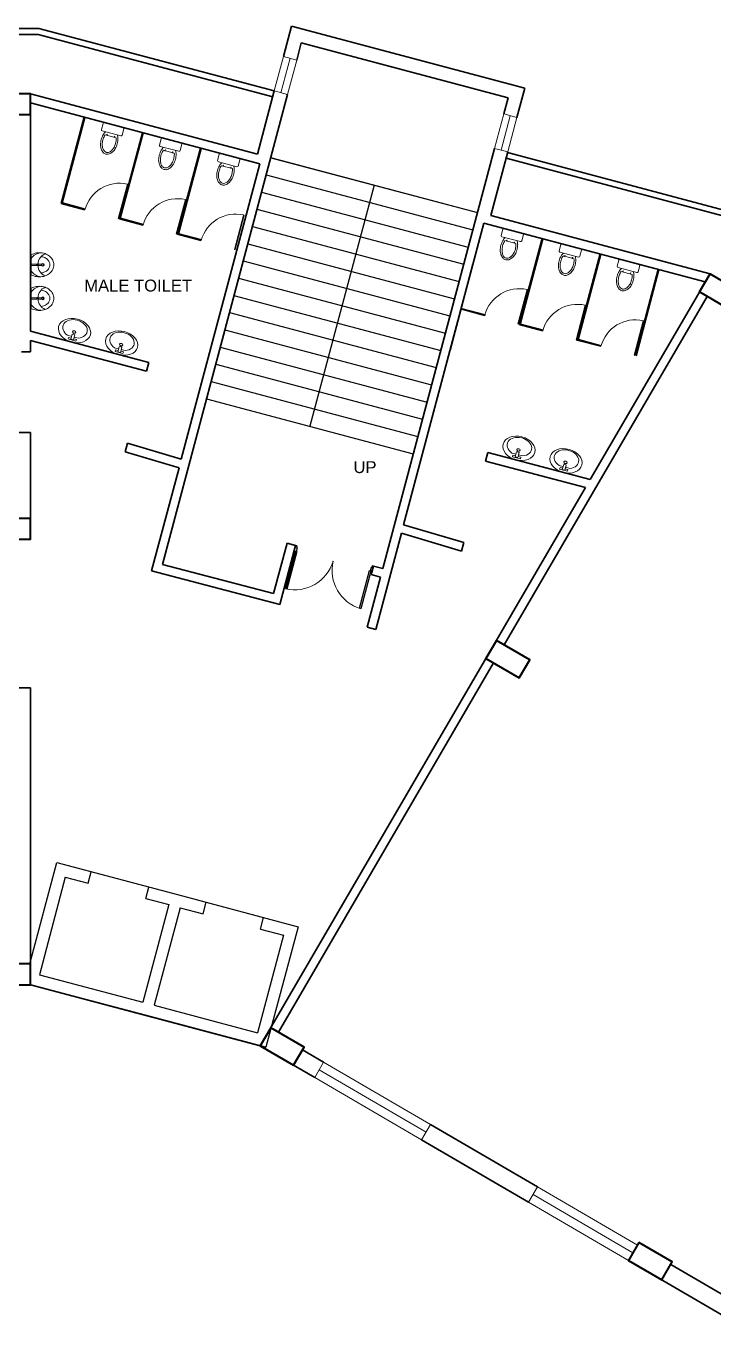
# Model space of a CAD drawing. Header units: millimetres. Extents: x 3079 to 579737, y 1565 to 1161826.
# Drawn here: x 113021 to 124595, y 8807 to 30824 of the extents above; entities that cross this region are included whole.
import ezdxf

# ---------------------------------------------------------------- set-up
doc = ezdxf.new("R2010")
doc.units = ezdxf.units.MM
for name, color, linetype, lineweight in [('1', 7, 'Continuous', 35), ('A_COL', 250, 'Continuous', 40), ('A_ELE1', 250, 'Continuous', 20), ('A_WIN-DOR', 250, 'Continuous', 30), ('DOOR', 250, 'Continuous', 15), ('IG-Area', 250, 'Continuous', 30), ('partition', 253, 'Continuous', 5), ('SILL', 251, 'Continuous', 18), ('WINDOW', 252, 'Continuous', 15)]:
    doc.layers.add(name, color=color, linetype=linetype, lineweight=lineweight)
doc.layers.add('FURNITURE', color=253, linetype='Continuous', lineweight=5, transparency=0.05)
doc.styles.get("Standard").update_dxf_attribs({"font": 'arial.ttf'})

msp = doc.modelspace()

# ---------------------------------------------------------------- linework, layer by layer
for p, q in [((117136, 28610), (120616, 27684)), ((117137, 28609), (120616, 27684)), ((117059, 28320), (120539, 27394)), ((116982, 28030), (120462, 27104)), ((118876, 28147), (117796, 24088)), ((116905, 27740), (120385, 26814)), ((116828, 27450), (120308, 26524)), ((116751, 27160), (120231, 26234)), ((116673, 26870), (120154, 25944)), ((116596, 26580), (120077, 25654)), ((116519, 26290), (120000, 25365)), ((116442, 26000), (119922, 25075)), ((116365, 25710), (119845, 24785)), ((116288, 25421), (119768, 24495)), ((116211, 25131), (119691, 24205)), ((116134, 24841), (119614, 23915)), ((116056, 24551), (119536, 23625)), ((113085, 15035), (113538, 16740)), ((113538, 16740), (115568, 16201)), ((114067, 16393), (114118, 16586)), ((113680, 16496), (113243, 14853)), ((113680, 16496), (114067, 16393)), ((115033, 16136), (115084, 16329)), ((115033, 16136), (115420, 16033)), ((115568, 16201), (117597, 15661)), ((115420, 16033), (114983, 14390)), ((115613, 15982), (115176, 14339)), ((115613, 15982), (115999, 15879)), ((115999, 15879), (116051, 16072)), ((116966, 15622), (117017, 15815)), ((117597, 15661), (117057, 13631)), ((117352, 15519), (116915, 13876)), ((116966, 15622), (117352, 15519)), ((113243, 14853), (114983, 14390)), ((115028, 14171), (113095, 14685)), ((115176, 14339), (116915, 13876)), ((117057, 13631), (115028, 14171)), ((115028, 14171), (117057, 13631))]:
    msp.add_line(p, q)
at = {"layer": '1'}
for p, q in [((117352, 30311), (117488, 30824)), ((117488, 30824), (121412, 29780)), ((110845, 30785), (113236, 30785)), ((110945, 30685), (113223, 30685)), ((117172, 29635), (113223, 30685)), ((117198, 29732), (113236, 30785)), ((117574, 30252), (117651, 30542)), ((117651, 30542), (121131, 29617)), ((116915, 28668), (117198, 29732)), ((121281, 29286), (121412, 29780)), ((110220, 29685), (113095, 29685)), ((113095, 29685), (113095, 25688)), ((116915, 28668), (113095, 29685)), ((116954, 28503), (113095, 29530)), ((115315, 21759), (117420, 29672)), ((121058, 29345), (121131, 29617)), ((113999, 29289), (113613, 27839)), ((114010, 29286), (113628, 27848)), ((114977, 29029), (114591, 27579)), ((114988, 29026), (114606, 27588)), ((115955, 28769), (115569, 27319)), ((115966, 28766), (115584, 27328)), ((119023, 21692), (120904, 28766)), ((120841, 27633), (121126, 28707)), ((116954, 28503), (115632, 23535)), ((114011, 27733), (113613, 27839)), ((114014, 27745), (113628, 27848)), ((114989, 27473), (114591, 27579)), ((114992, 27485), (114606, 27588)), ((124531, 26652), (120841, 27633)), ((115967, 27213), (115569, 27319)), ((115970, 27225), (115584, 27328)), ((119374, 22430), (120725, 27508)), ((124452, 26518), (120725, 27508)), ((121705, 27248), (121319, 25799)), ((121716, 27245), (121334, 25807)), ((113095, 26955), (113095, 26955)), ((113095, 26955), (113095, 26955)), ((122683, 26988), (122297, 25539)), ((122694, 26985), (122312, 25547)), ((113095, 26805), (113095, 26805)), ((113095, 26805), (113095, 26805)), ((120540, 26816), (120155, 25366)), ((124531, 26652), (122514, 23191)), ((123661, 26728), (123275, 25279)), ((123672, 26725), (123287, 25275)), ((129037, 24034), (124531, 26652)), ((124484, 26274), (121065, 20405)), ((120739, 25953), (120353, 26056)), ((120742, 25965), (120356, 26067)), ((120742, 25965), (120739, 25953)), ((121717, 25693), (121319, 25799)), ((121720, 25704), (121334, 25807)), ((115087, 25158), (113095, 25688)), ((122287, 25541), (122276, 25544)), ((122698, 25444), (122312, 25547)), ((113095, 25338), (112945, 25338)), ((113095, 25338), (113095, 25532)), ((115048, 25012), (113095, 25532)), ((122695, 25433), (122297, 25539)), ((115048, 25012), (115087, 25158)), ((123120, 24230), (123118, 24231)), ((113095, 23983), (110945, 23983)), ((113095, 22485), (113095, 23983)), ((113095, 22485), (113095, 23983)), ((113095, 22535), (113095, 23983)), ((113095, 23833), (113095, 23833)), ((114687, 23658), (114726, 23803)), ((114726, 23803), (115632, 23535)), ((114687, 23658), (115594, 23390)), ((120752, 23501), (120791, 23646)), ((122514, 23191), (120791, 23646)), ((115594, 23390), (115131, 21652)), ((122435, 23054), (120752, 23501)), ((122435, 23054), (116961, 13657)), ((113095, 22338), (113095, 22338)), ((118904, 20664), (119336, 22285)), ((119336, 22285), (120350, 21985)), ((119374, 22430), (120389, 22130)), ((117412, 22121), (117186, 21269)), ((117557, 22082), (117292, 21086)), ((117412, 22121), (117557, 22082)), ((120350, 21985), (120389, 22130)), ((115131, 21652), (117292, 21086)), ((115315, 21759), (117186, 21269)), ((118867, 21734), (118828, 21589)), ((118828, 21589), (118984, 21547)), ((118845, 21739), (119023, 21692)), ((118759, 20702), (118984, 21547)), ((118759, 20702), (118904, 20664)), ((120889, 20103), (117266, 13884)), ((100520, 19685), (113095, 19685)), ((113095, 14915), (113095, 19685)), ((113095, 14685), (112445, 14685)), ((113095, 14685), (116961, 13657)), ((117112, 13916), (117112, 13916)), ((116961, 13657), (117877, 13123)), ((117673, 13589), (118028, 13382)), ((119828, 12332), (121628, 11282)), ((119677, 12073), (121477, 11023)), ((123157, 10043), (125277, 8807)), ((123869, 9975), (125428, 9066))]:
    msp.add_line(p, q, dxfattribs=at)
for points in [[(127405, 24982), (127958, 25933), (124956, 27677), (121124, 28696)], [(127319, 25032), (127821, 25897), (124917, 27584), (121098, 28600)]]:
    msp.add_lwpolyline(points, dxfattribs=at)
at = {"layer": 'A_COL'}
for points in [[(112445, 29685), (112445, 29335), (113095, 29335), (113095, 29685)], [(124354, 26350), (124531, 26652), (125092, 26324), (124916, 26022)], [(112445, 22535), (112445, 22185), (113095, 22185), (113095, 22535)], [(120936, 20480), (120759, 20178), (121321, 19851), (121497, 20153)], [(112445, 15035), (112445, 14685), (113095, 14685), (113095, 15035)], [(117137, 13959), (116961, 13657), (117522, 13330), (117698, 13632)], [(123333, 10346), (123157, 10043), (123718, 9716), (123894, 10018)]]:
    msp.add_lwpolyline(points, close=True, dxfattribs=at)
at = {"layer": 'A_ELE1', "transparency": 33554687}
for centre, start, end in [((117539, 22009), 256.8465, 343.3623), ((118846, 21661), 166.8467, 253.3625)]:
    msp.add_arc(centre, 676, start, end, dxfattribs=at)
at = {"layer": 'A_WIN-DOR', "transparency": 33554687}
for p, q in [((117530, 21981), (117557, 22082)), ((117580, 22043), (117563, 21981)), ((117579, 22076), (117571, 22045)), ((117571, 22045), (117580, 22043)), ((117554, 21984), (117386, 21350)), ((117579, 21977), (117411, 21344)), ((117552, 21975), (117530, 21981)), ((117552, 21975), (117546, 21953)), ((118187, 21815), (118185, 21806)), ((118185, 21806), (118185, 21807)), ((118187, 21815), (118187, 21815)), ((118796, 21653), (118627, 21021)), ((118820, 21647), (118652, 21014)), ((118828, 21711), (118811, 21649)), ((118818, 21638), (118812, 21616)), ((118818, 21638), (118840, 21632)), ((118837, 21709), (118828, 21711)), ((118845, 21739), (118837, 21709)), ((118840, 21632), (118867, 21734))]:
    msp.add_line(p, q, dxfattribs=at)
at = {"layer": 'A_WIN-DOR'}
for p, q in [((117579, 22076), (117557, 22082)), ((118845, 21739), (118867, 21734))]:
    msp.add_line(p, q, dxfattribs=at)
at = {"layer": 'A_WIN-DOR', "transparency": 33554687}
for points in [[(117554, 21984), (117579, 21977)], [(118187, 21815), (118187, 21815)], [(118820, 21647), (118796, 21653)]]:
    msp.add_lwpolyline(points, dxfattribs=at)
at = {"layer": 'DOOR'}
for p, q in [((114570, 27585), (114724, 28165)), ((114581, 27582), (114736, 28162)), ((114736, 28162), (114724, 28165)), ((115548, 27325), (115702, 27905)), ((115559, 27322), (115714, 27902)), ((115714, 27902), (115702, 27905)), ((114581, 27582), (114570, 27585)), ((116526, 27065), (116680, 27644)), ((116537, 27062), (116692, 27641)), ((116692, 27641), (116680, 27644)), ((115559, 27322), (115548, 27325)), ((116537, 27062), (116526, 27065)), ((121299, 25809), (121453, 26389)), ((121310, 25806), (121465, 26385)), ((121465, 26385), (121453, 26389)), ((122276, 25544), (122430, 26124)), ((122287, 25541), (122442, 26121)), ((122442, 26121), (122430, 26124)), ((121310, 25806), (121299, 25809)), ((123254, 25284), (123408, 25864)), ((123265, 25281), (123420, 25861)), ((123420, 25861), (123408, 25864)), ((122287, 25541), (122276, 25544)), ((123265, 25281), (123254, 25284))]:
    msp.add_line(p, q, dxfattribs=at)
at = {"layer": 'FURNITURE'}
for p, q in [((114315, 29186), (114287, 29082)), ((114650, 29116), (114337, 29199)), ((114635, 28989), (114663, 29094)), ((114300, 29060), (114613, 28977)), ((114351, 28994), (114536, 28945)), ((114381, 29003), (114376, 28987)), ((114376, 28987), (114383, 28985)), ((114387, 29001), (114381, 29003)), ((114383, 28985), (114387, 29001)), ((114503, 28953), (114508, 28969)), ((114510, 28952), (114503, 28953)), ((114508, 28969), (114514, 28967)), ((114514, 28967), (114510, 28952)), ((115293, 28926), (115265, 28822)), ((115628, 28856), (115315, 28939)), ((115278, 28800), (115591, 28716)), ((115329, 28734), (115514, 28685)), ((115359, 28743), (115354, 28727)), ((115354, 28727), (115361, 28725)), ((115365, 28741), (115359, 28743)), ((115361, 28725), (115365, 28741)), ((115481, 28693), (115486, 28709)), ((115488, 28692), (115481, 28693)), ((115486, 28709), (115492, 28707)), ((115492, 28707), (115488, 28692)), ((115613, 28729), (115641, 28834)), ((116271, 28666), (116243, 28562)), ((116606, 28595), (116293, 28679)), ((116256, 28540), (116569, 28456)), ((116307, 28474), (116492, 28425)), ((116337, 28483), (116332, 28467)), ((116332, 28467), (116339, 28465)), ((116343, 28481), (116337, 28483)), ((116339, 28465), (116343, 28481)), ((116459, 28433), (116464, 28449)), ((116466, 28431), (116459, 28433)), ((116464, 28449), (116470, 28447)), ((116470, 28447), (116466, 28431)), ((116591, 28469), (116619, 28573)), ((121043, 27406), (121015, 27301)), ((121378, 27335), (121065, 27419)), ((121363, 27209), (121391, 27313)), ((121028, 27279), (121341, 27196)), ((121079, 27214), (121264, 27164)), ((121109, 27222), (121104, 27207)), ((121104, 27207), (121111, 27205)), ((121115, 27221), (121109, 27222)), ((121111, 27205), (121115, 27221)), ((121231, 27173), (121235, 27189)), ((121238, 27171), (121231, 27173)), ((121235, 27189), (121242, 27187)), ((121242, 27187), (121238, 27171)), ((122021, 27146), (121993, 27041)), ((122356, 27075), (122043, 27158)), ((113105, 26630), (113105, 26980)), ((122006, 27019), (122319, 26936)), ((122057, 26954), (122242, 26904)), ((122087, 26962), (122082, 26947)), ((122082, 26947), (122089, 26945)), ((122093, 26961), (122087, 26962)), ((122089, 26945), (122093, 26961)), ((122209, 26913), (122213, 26929)), ((122216, 26911), (122209, 26913)), ((122213, 26929), (122220, 26927)), ((122220, 26927), (122216, 26911)), ((122341, 26949), (122369, 27053)), ((122999, 26886), (122971, 26781)), ((123334, 26815), (123021, 26898)), ((113094, 26800), (113094, 26810)), ((113094, 26810), (113105, 26810)), ((113094, 26800), (113105, 26800)), ((113105, 26817), (113202, 26817)), ((113105, 26817), (113202, 26817)), ((113105, 26794), (113202, 26794)), ((113105, 26794), (113202, 26794)), ((113202, 26810), (113202, 26810)), ((113202, 26801), (113202, 26801)), ((113221, 26817), (113281, 26817)), ((113221, 26794), (113281, 26794)), ((122984, 26759), (123297, 26676)), ((123035, 26693), (123220, 26644)), ((123065, 26702), (123060, 26687)), ((123060, 26687), (123067, 26685)), ((123071, 26700), (123065, 26702)), ((123067, 26685), (123071, 26700)), ((123187, 26653), (123191, 26668)), ((123194, 26651), (123187, 26653)), ((123191, 26668), (123198, 26667)), ((123198, 26667), (123194, 26651)), ((123319, 26689), (123347, 26793)), ((113094, 26235), (113094, 26245)), ((113094, 26245), (113105, 26245)), ((113094, 26235), (113105, 26235)), ((113105, 26065), (113105, 26415)), ((113105, 26252), (113202, 26252)), ((113105, 26252), (113202, 26252)), ((113105, 26229), (113202, 26229)), ((113105, 26229), (113202, 26229)), ((113202, 26245), (113202, 26245)), ((113202, 26236), (113202, 26236)), ((113221, 26252), (113281, 26252)), ((113221, 26229), (113281, 26229)), ((113717, 25619), (113787, 25600)), ((113728, 25557), (113735, 25584)), ((113859, 25522), (113728, 25557)), ((113735, 25584), (113779, 25572)), ((113774, 25552), (113796, 25636)), ((113774, 25552), (113816, 25541)), ((113816, 25541), (113839, 25625)), ((113822, 25561), (113866, 25549)), ((113829, 25589), (113898, 25571)), ((113866, 25549), (113859, 25522)), ((114509, 25408), (114578, 25390)), ((114519, 25346), (114526, 25373)), ((114650, 25311), (114519, 25346)), ((114526, 25373), (114571, 25362)), ((114565, 25342), (114588, 25426)), ((114565, 25342), (114608, 25330)), ((114608, 25330), (114630, 25414)), ((114613, 25350), (114657, 25338)), ((114621, 25378), (114690, 25360)), ((114657, 25338), (114650, 25311)), ((121198, 23637), (121267, 23618)), ((121208, 23575), (121215, 23602)), ((121339, 23540), (121208, 23575)), ((121215, 23602), (121259, 23590)), ((121254, 23570), (121276, 23654)), ((121254, 23570), (121297, 23559)), ((121297, 23559), (121319, 23643)), ((121302, 23579), (121346, 23567)), ((121309, 23607), (121378, 23589)), ((121346, 23567), (121339, 23540)), ((121989, 23426), (122058, 23408)), ((121999, 23364), (122007, 23391)), ((122130, 23330), (121999, 23364)), ((122007, 23391), (122051, 23380)), ((122045, 23360), (122068, 23444)), ((122045, 23360), (122088, 23348)), ((122088, 23348), (122111, 23433)), ((122093, 23368), (122138, 23357)), ((122101, 23397), (122170, 23378)), ((122138, 23357), (122130, 23330))]:
    msp.add_line(p, q, dxfattribs=at)
for centre, radius in [((113211, 26806), 14.9), ((113301, 26805), 23.7), ((113211, 26241), 14.9), ((113301, 26241), 23.7)]:
    msp.add_circle(centre, radius, dxfattribs=at)
for centre, radius, start, end in [((114304, 29077), 18, 165.1045, 255.1045), ((114332, 29182), 18, 75.1045, 165.1045), ((114645, 29098), 18, 345.1045, 75.1045), ((114603, 28829), 330, 165.1045, 180.1776), ((114603, 28829), 330, 150.0314, 165.1045), ((114603, 28829), 301, 165.1045, 180.1776), ((114603, 28829), 301, 150.0314, 165.1045), ((114519, 28878), 233, 134.2011, 150.0314), ((114519, 28878), 204, 145.2805, 150.0314), ((114236, 28927), 301, 330.0314, 345.1045), ((114236, 28927), 330, 330.0314, 345.1045), ((114236, 28927), 301, 345.1045, 0.1776), ((114333, 28927), 204, 0.1776, 4.9285), ((114236, 28927), 330, 345.1045, 0.1776), ((114333, 28927), 233, 0.1776, 16.0079), ((114618, 28994), 18, 255.1045, 345.1045), ((115310, 28921), 18, 75.1045, 165.1045), ((115623, 28838), 18, 345.1045, 75.1045), ((114506, 28829), 233, 180.1776, 198.136), ((114439, 28807), 162, 198.136, 222.6047), ((114506, 28829), 204, 180.1776, 198.136), ((114439, 28807), 134, 198.136, 222.6047), ((114388, 28760), 93.1, 222.6047, 255.1045), ((114388, 28760), 64.3, 222.6047, 255.1045), ((114388, 28760), 93.1, 255.1045, 287.6043), ((114388, 28760), 64.3, 255.1045, 287.6043), ((114367, 28826), 134, 287.6043, 312.073), ((114367, 28826), 162, 287.6043, 312.073), ((114320, 28879), 204, 312.073, 330.0314), ((114320, 28879), 233, 312.073, 330.0314), ((115581, 28569), 330, 165.1045, 180.1776), ((115581, 28569), 330, 150.0314, 165.1045), ((115282, 28817), 18, 165.1045, 255.1045), ((115581, 28569), 301, 165.1045, 180.1776), ((115581, 28569), 301, 150.0314, 165.1045), ((115497, 28618), 233, 134.2011, 150.0314), ((115497, 28618), 204, 145.2805, 150.0314), ((115214, 28667), 301, 345.1045, 0.1776), ((115311, 28667), 204, 0.1776, 4.9285), ((115214, 28667), 330, 345.1045, 0.1776), ((115311, 28667), 233, 0.1776, 16.0079), ((115596, 28734), 18, 255.1045, 345.1045), ((116288, 28661), 18, 75.1045, 165.1045), ((115484, 28569), 233, 180.1776, 198.136), ((115417, 28547), 162, 198.136, 222.6047), ((115484, 28569), 204, 180.1776, 198.136), ((115417, 28547), 134, 198.136, 222.6047), ((115366, 28500), 93.1, 222.6047, 255.1045), ((115366, 28500), 64.3, 222.6047, 255.1045), ((115366, 28500), 93.1, 255.1045, 287.6043), ((115366, 28500), 64.3, 255.1045, 287.6043), ((115345, 28566), 134, 287.6043, 312.073), ((115345, 28566), 162, 287.6043, 312.073), ((115298, 28619), 204, 312.073, 330.0314), ((115298, 28619), 233, 312.073, 330.0314), ((115214, 28667), 301, 330.0314, 345.1045), ((115214, 28667), 330, 330.0314, 345.1045), ((116559, 28309), 330, 150.0314, 165.1045), ((116260, 28557), 18, 165.1045, 255.1045), ((116559, 28309), 301, 150.0314, 165.1045), ((116475, 28358), 233, 134.2011, 150.0314), ((116475, 28358), 204, 145.2805, 150.0314), ((116192, 28407), 301, 345.1045, 0.1776), ((116289, 28407), 204, 0.1776, 4.9285), ((116192, 28407), 330, 345.1045, 0.1776), ((116289, 28407), 233, 0.1776, 16.0079), ((116574, 28474), 18, 255.1045, 345.1045), ((116601, 28578), 18, 345.1045, 75.1045), ((116559, 28309), 330, 165.1045, 180.1776), ((116462, 28309), 233, 180.1776, 198.136), ((116395, 28287), 162, 198.136, 222.6047), ((116559, 28309), 301, 165.1045, 180.1776), ((116462, 28309), 204, 180.1776, 198.136), ((116395, 28287), 134, 198.136, 222.6047), ((116344, 28240), 64.3, 222.6047, 255.1045), ((116323, 28306), 134, 287.6043, 312.073), ((116323, 28306), 162, 287.6043, 312.073), ((116276, 28358), 204, 312.073, 330.0314), ((116276, 28358), 233, 312.073, 330.0314), ((116192, 28407), 301, 330.0314, 345.1045), ((116192, 28407), 330, 330.0314, 345.1045), ((116344, 28240), 93.1, 222.6047, 255.1045), ((116344, 28240), 93.1, 255.1045, 287.6043), ((116344, 28240), 64.3, 255.1045, 287.6043), ((121032, 27297), 18, 165.1045, 255.1045), ((121060, 27401), 18, 75.1045, 165.1045), ((121373, 27318), 18, 345.1045, 75.1045), ((121331, 27049), 330, 165.1045, 180.1776), ((121331, 27049), 330, 150.0314, 165.1045), ((121331, 27049), 301, 165.1045, 180.1776), ((121331, 27049), 301, 150.0314, 165.1045), ((121247, 27097), 233, 134.2011, 150.0314), ((121247, 27097), 204, 145.2805, 150.0314), ((120964, 27147), 301, 345.1045, 0.1776), ((121060, 27147), 204, 0.1776, 4.9285), ((120964, 27147), 330, 345.1045, 0.1776), ((121060, 27147), 233, 0.1776, 16.0079), ((121346, 27214), 18, 255.1045, 345.1045), ((122038, 27141), 18, 75.1045, 165.1045), ((113291, 26780), 229, 94.8869, 144.6725), ((113267, 26489), 517, 103.0139, 108.2562), ((113245, 26724), 285, 90.0477, 109.3112), ((113420, 26810), 199, 113.4034, 177.8323), ((113245, 26724), 285, 70.7841, 90.0477), ((113245, 26724), 220, 70.7841, 83.0337), ((113259, 26764), 178, 49.8926, 70.7841), ((113259, 26764), 243, 49.8926, 70.7841), ((113280, 26789), 145, 26.1958, 49.8926), ((113280, 26789), 210, 26.1958, 49.8926), ((113313, 26805), 173, 0.0477, 26.1958), ((121234, 27049), 233, 180.1776, 198.136), ((121167, 27027), 162, 198.136, 222.6047), ((121234, 27049), 204, 180.1776, 198.136), ((121167, 27027), 134, 198.136, 222.6047), ((121116, 26980), 93.1, 222.6047, 255.1045), ((121116, 26980), 64.3, 222.6047, 255.1045), ((121116, 26980), 93.1, 255.1045, 287.6043), ((121116, 26980), 64.3, 255.1045, 287.6043), ((121095, 27046), 134, 287.6043, 312.073), ((121095, 27046), 162, 287.6043, 312.073), ((121048, 27098), 204, 312.073, 330.0314), ((121048, 27098), 233, 312.073, 330.0314), ((120964, 27147), 301, 330.0314, 345.1045), ((120964, 27147), 330, 330.0314, 345.1045), ((122309, 26789), 330, 165.1045, 180.1776), ((122309, 26789), 330, 150.0314, 165.1045), ((122010, 27037), 18, 165.1045, 255.1045), ((122309, 26789), 301, 165.1045, 180.1776), ((122309, 26789), 301, 150.0314, 165.1045), ((122225, 26837), 233, 134.2011, 150.0314), ((122225, 26837), 204, 145.2805, 150.0314), ((121942, 26886), 301, 345.1045, 0.1776), ((122038, 26887), 204, 0.1776, 4.9285), ((121942, 26886), 330, 345.1045, 0.1776), ((122038, 26887), 233, 0.1776, 16.0079), ((122324, 26953), 18, 255.1045, 345.1045), ((122351, 27058), 18, 345.1045, 75.1045), ((123016, 26881), 18, 75.1045, 165.1045), ((113292, 26832), 229, 215.5197, 263.8921), ((113211, 26806), 10, 90.0477, 270.0477), ((113211, 26805), 10, 90.0477, 270.0477), ((113211, 26806), 10, 270.0477, 90.0477), ((113211, 26805), 10, 270.0477, 90.0477), ((113420, 26801), 199, 182.263, 246.692), ((113245, 26887), 220, 277.0617, 289.3112), ((113301, 26805), 14.1, 90.0477, 270.0477), ((113301, 26805), 14.1, 270.0477, 90.0477), ((113259, 26847), 178, 289.3112, 310.2027), ((113259, 26847), 243, 289.3112, 310.2027), ((113280, 26822), 145, 310.2027, 333.8996), ((113313, 26805), 108, 0.0477, 26.1958), ((113313, 26805), 108, 333.8996, 0.0477), ((113280, 26822), 210, 310.2027, 333.8996), ((113313, 26805), 173, 333.8996, 0.0477), ((122212, 26789), 233, 180.1776, 198.136), ((122145, 26767), 162, 198.136, 222.6047), ((122212, 26789), 204, 180.1776, 198.136), ((122145, 26767), 134, 198.136, 222.6047), ((122094, 26720), 93.1, 222.6047, 255.1045), ((122094, 26720), 64.3, 222.6047, 255.1045), ((122094, 26720), 64.3, 255.1045, 287.6043), ((122073, 26786), 134, 287.6043, 312.073), ((122073, 26786), 162, 287.6043, 312.073), ((122026, 26838), 204, 312.073, 330.0314), ((122026, 26838), 233, 312.073, 330.0314), ((121942, 26886), 301, 330.0314, 345.1045), ((121942, 26886), 330, 330.0314, 345.1045), ((123287, 26529), 330, 150.0314, 165.1045), ((122988, 26777), 18, 165.1045, 255.1045), ((123287, 26529), 301, 150.0314, 165.1045), ((123203, 26577), 233, 134.2011, 150.0314), ((123203, 26577), 204, 145.2805, 150.0314), ((123016, 26627), 204, 0.1776, 4.9285), ((123016, 26627), 233, 0.1776, 16.0079), ((123302, 26693), 18, 255.1045, 345.1045), ((123329, 26798), 18, 345.1045, 75.1045), ((113266, 27122), 517, 251.8392, 257.0814), ((113291, 26215), 229, 94.8869, 144.6725), ((113267, 25924), 517, 103.0139, 108.2562), ((113245, 26159), 285, 90.0477, 109.3112), ((113245, 26887), 285, 250.7841, 270.0477), ((113420, 26245), 199, 113.4034, 177.8323), ((113245, 26159), 285, 70.7841, 90.0477), ((113245, 26887), 285, 270.0477, 289.3112), ((113259, 26199), 243, 49.8926, 70.7841), ((122094, 26720), 93.1, 255.1045, 287.6043), ((123287, 26529), 330, 165.1045, 180.1776), ((123190, 26528), 233, 180.1776, 198.136), ((123123, 26506), 162, 198.136, 222.6047), ((123287, 26529), 301, 165.1045, 180.1776), ((123190, 26528), 204, 180.1776, 198.136), ((123123, 26506), 134, 198.136, 222.6047), ((123051, 26526), 134, 287.6043, 312.073), ((123004, 26578), 204, 312.073, 330.0314), ((123004, 26578), 233, 312.073, 330.0314), ((122920, 26626), 301, 330.0314, 345.1045), ((122920, 26626), 330, 330.0314, 345.1045), ((122920, 26626), 301, 345.1045, 0.1776), ((122920, 26626), 330, 345.1045, 0.1776), ((113211, 26241), 10, 90.0477, 270.0477), ((113211, 26240), 10, 90.0477, 270.0477), ((113211, 26241), 10, 270.0477, 90.0477), ((113211, 26240), 10, 270.0477, 90.0477), ((113420, 26237), 199, 182.263, 246.692), ((113245, 26159), 220, 70.7841, 83.0337), ((113301, 26241), 14.1, 90.0477, 270.0477), ((113301, 26241), 14.1, 270.0477, 90.0477), ((113259, 26199), 178, 49.8926, 70.7841), ((113280, 26224), 145, 26.1958, 49.8926), ((113313, 26241), 108, 0.0477, 26.1958), ((113313, 26241), 108, 333.8996, 0.0477), ((113280, 26224), 210, 26.1958, 49.8926), ((113313, 26241), 173, 0.0477, 26.1958), ((113313, 26241), 173, 333.8996, 0.0477), ((123072, 26460), 93.1, 222.6047, 255.1045), ((123072, 26460), 64.3, 222.6047, 255.1045), ((123072, 26460), 93.1, 255.1045, 287.6043), ((123072, 26460), 64.3, 255.1045, 287.6043), ((123051, 26526), 162, 287.6043, 312.073), ((113292, 26267), 229, 215.5197, 263.8921), ((113266, 26557), 517, 251.8392, 257.0814), ((113245, 26322), 285, 250.7841, 270.0477), ((113245, 26322), 285, 270.0477, 289.3112), ((113245, 26322), 220, 277.0617, 289.3112), ((113259, 26282), 178, 289.3112, 310.2027), ((113259, 26282), 243, 289.3112, 310.2027), ((113280, 26257), 145, 310.2027, 333.8996), ((113280, 26257), 210, 310.2027, 333.8996)]:
    msp.add_arc(centre, radius, start, end, dxfattribs=at)
for centre, major_axis, start_param, end_param in [((113835, 25698), (267, -71), 1.570796326794886, 7.853981633974473), ((113843, 25726), (203, -54), -1.109185, 4.250778), ((113815, 25621), (-25.1, 6.7), 3.694408, 5.73037), ((113828, 25672), (-27.6, 7.3), -1.570796, 4.712389), ((114627, 25487), (267, -71), 1.570796326794886, 7.853981633974473), ((114634, 25516), (203, -54), -1.109185, 4.250778), ((114606, 25411), (-25.1, 6.7), 3.694408, 5.73037), ((114620, 25462), (-27.6, 7.3), -1.570796, 4.712389), ((121315, 23716), (267, -71), 1.570796326794886, 7.853981633974473), ((121323, 23744), (203, -54), -1.109185, 4.250778), ((121295, 23639), (-25.1, 6.7), 3.694408, 5.73037), ((121309, 23690), (-27.6, 7.3), -1.570796, 4.712389), ((122107, 23505), (267, -71), 1.570796326794886, 7.853981633974473), ((122115, 23534), (203, -54), -1.109185, 4.250778), ((122087, 23429), (-25.1, 6.7), 3.694408, 5.73037), ((122100, 23480), (-27.6, 7.3), -1.570796, 4.712389)]:
    msp.add_ellipse(centre, major_axis=major_axis, ratio=0.723214, start_param=start_param, end_param=end_param, dxfattribs=at)
at = {"layer": 'partition'}
for centre in [(114591, 27579), (115569, 27319), (116547, 27059), (121320, 25803), (122297, 25539), (123275, 25279)]:
    msp.add_arc(centre, 600, 77.2058, 165.1045, dxfattribs=at)
at = {"layer": 'SILL'}
for p, q in [((117352, 30311), (117198, 29732)), ((117574, 30252), (117420, 29672)), ((121058, 29345), (120904, 28766)), ((121281, 29286), (121126, 28707)), ((118028, 13382), (119828, 12332)), ((119677, 12073), (117877, 13123)), ((121628, 11282), (123308, 10302)), ((121477, 11023), (123157, 10043))]:
    msp.add_line(p, q, dxfattribs=at)
at = {"layer": 'WINDOW'}
for p, q in [((117463, 30282), (117309, 29702)), ((117352, 30311), (117574, 30252)), ((117198, 29732), (117420, 29672)), ((121170, 29316), (121015, 28736)), ((121281, 29286), (121058, 29345)), ((121126, 28707), (120904, 28766)), ((117877, 13123), (118028, 13382)), ((117952, 13252), (119752, 12202)), ((119677, 12073), (119828, 12332)), ((121477, 11023), (121628, 11282)), ((121552, 11153), (123232, 10173))]:
    msp.add_line(p, q, dxfattribs=at)

# ---------------------------------------------------------------- texts
at = {"layer": 'IG-Area', "char_height": 200, "attachment_point": 1}
for s, insert in [('MALE TOILET', (113998, 26556)), ('UP', (118530, 23499))]:
    msp.add_mtext_dynamic_manual_height_columns(s, width=38356.19, gutter_width=12.5, heights=[0], dxfattribs=dict(at, insert=insert))

doc.saveas('drawing.dxf')
